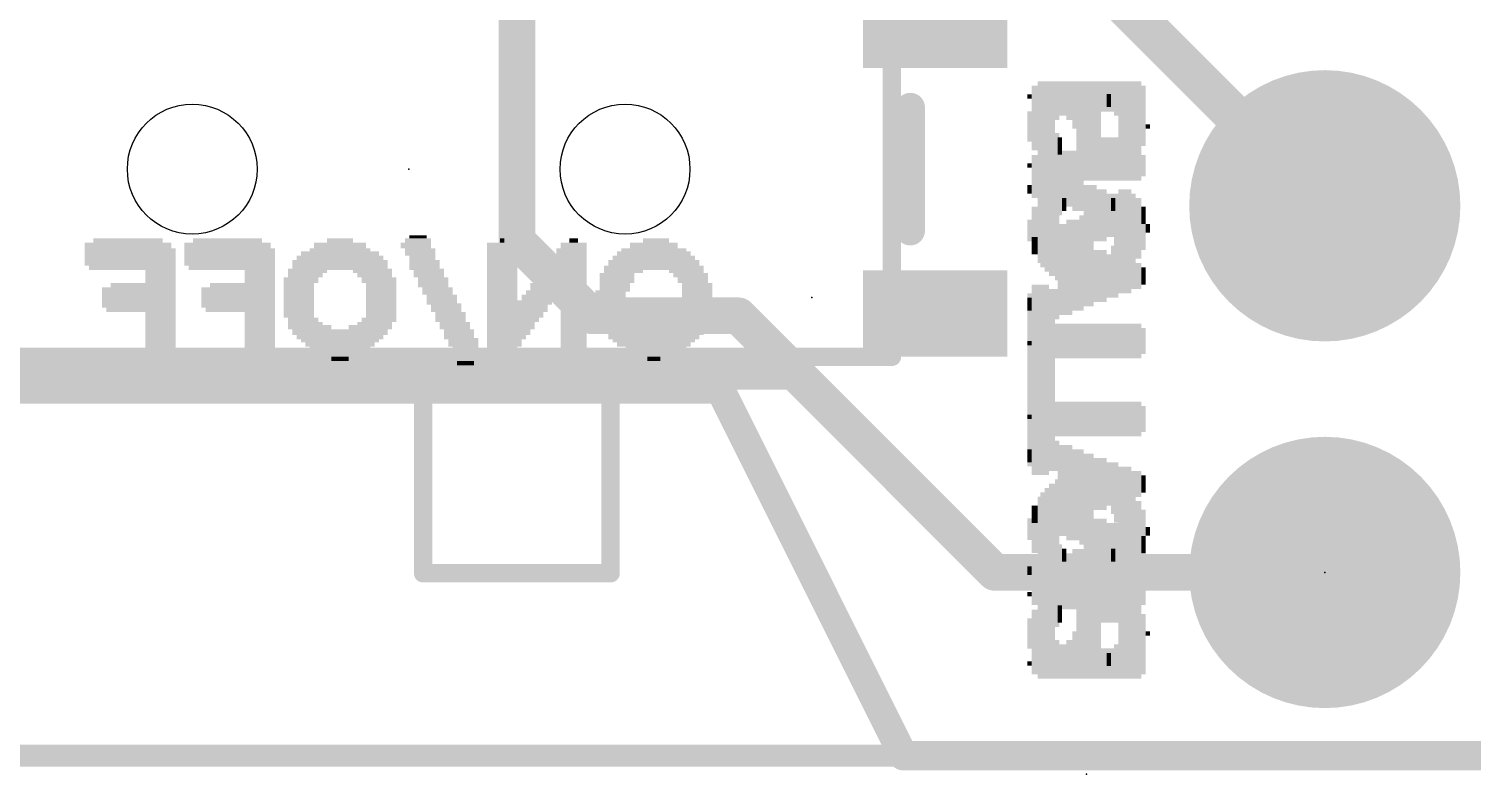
# Model space of a CAD drawing. Extents: x -34 to 73, y -65 to 31.
# Drawn here: x 3.72 to 13.72, y -0.13 to 5.04 of the extents above; entities that cross this region are included whole.
import ezdxf

# ---------------------------------------------------------------- set-up
doc = ezdxf.new("R2010")
doc.units = 0
for name, color, linetype in [('1', 12, 'CONTINUOUS'), ('16', 53, 'CONTINUOUS'), ('17', 254, 'CONTINUOUS'), ('20', 53, 'CONTINUOUS'), ('21', 41, 'CONTINUOUS'), ('22', 40, 'CONTINUOUS'), ('23', 53, 'CONTINUOUS'), ('24', 53, 'CONTINUOUS'), ('51', 53, 'CONTINUOUS')]:
    doc.layers.add(name, color=color, linetype=linetype)

# ---------------------------------------------------------------- blocks, each defined once
blk = doc.blocks.new('RECT')
blk.add_solid([(-0.5, -0.5), (0.5, -0.5), (-0.5, 0.5), (0.5, 0.5)])
blk = doc.blocks.new('ROUNDP')
at = {"const_width": 0.5}
blk.add_lwpolyline([(0, -0.25, 1), (0, 0.25, 1), (0, -0.25)], format="xyb", dxfattribs=at)

msp = doc.modelspace()

# ---------------------------------------------------------------- linework, layer by layer
at = {"layer": '1'}
for points, const_width in [([(10.541, 5.969), (12.7, 3.81)], 0.2794), ([(7.1, 5.814), (7.1, 3.568)], 0.254), ([(7.1, 3.568), (7.62, 3.048)], 0.254), ([(7.62, 3.048), (8.636, 3.048)], 0.254), ([(8.636, 3.048), (10.414, 1.27)], 0.254), ([(10.414, 1.27), (12.7, 1.27)], 0.254), ([(0, 0), (44.45, 0)], 0.1524)]:
    msp.add_lwpolyline(points, dxfattribs=dict(at, const_width=const_width))
for points, const_width in [([(12.6506, 3.7606, 1), (12.7494, 3.8594)], 0.1397), ([(7.1449, 3.6129, 1), (7.0551, 3.5231)], 0.127), ([(7.0365, 3.568, 1), (7.1635, 3.568)], 0.127), ([(7.62, 3.1115, 1), (7.62, 2.9845)], 0.127), ([(7.5751, 3.0031, 1), (7.6649, 3.0929)], 0.127), ([(8.6809, 3.0929, 1), (8.5911, 3.0031)], 0.127), ([(8.636, 2.9845, 1), (8.636, 3.1115)], 0.127), ([(10.414, 1.3335, 1), (10.414, 1.2065)], 0.127), ([(10.3691, 1.2251, 1), (10.4589, 1.3149)], 0.127), ([(12.7, 1.2065, 1), (12.7, 1.3335)], 0.127)]:
    msp.add_lwpolyline(points, format="xyb", dxfattribs=dict(at, const_width=const_width))
at = {"layer": '16', "const_width": 0.1524}
msp.add_lwpolyline([(44.45, 0), (0, 0)], dxfattribs=at)
at = {"layer": '20', "const_width": 0.2032}
for points in [[(2.54, 2.54), (8.509, 2.54)], [(8.509, 2.54), (9.779, 0)], [(9.779, 0), (41.91, 0)]]:
    msp.add_lwpolyline(points, dxfattribs=at)
at = {"layer": '20', "const_width": 0.1016}
for points in [[(8.5544, 2.5627, 1), (8.4636, 2.5173)], [(8.509, 2.4892, 1), (8.509, 2.5908)], [(9.779, 0.0508, 1), (9.779, -0.0508)], [(9.7336, -0.0227, 1), (9.8244, 0.0227)]]:
    msp.add_lwpolyline(points, format="xyb", dxfattribs=at)
at = {"layer": '20'}
for centre in [(4.85, 4.064), (7.85, 4.064)]:
    msp.add_circle(centre, 0.45, dxfattribs=at)
at = {"layer": '21', "const_width": 0.2032}
for points in [[(9.827, 3.637), (9.827, 4.491)], [(3.65, 2.637), (9.05, 2.637)]]:
    msp.add_lwpolyline(points, dxfattribs=at)
at = {"layer": '21', "const_width": 0.1016}
for points in [[(9.8778, 4.491, 1), (9.7762, 4.491)], [(9.7762, 3.637, 1), (9.8778, 3.637)], [(9.05, 2.5862, 1), (9.05, 2.6878)]]:
    msp.add_lwpolyline(points, format="xyb", dxfattribs=at)
at = {"layer": '23'}
for p in [(6.35, 4.064), (12.7, 1.27), (11.049, -0.127)]:
    msp.add_point(p, dxfattribs=at)
at = {"layer": '24'}
msp.add_point((9.144, 3.175), dxfattribs=at)
at = {"layer": '51', "const_width": 0.127}
for points in [[(9.7, 2.764), (9.7, 5.364)], [(3, 2.764), (6.45, 2.764)], [(6.45, 2.764), (7.75, 2.764)], [(6.45, 2.764), (6.45, 1.264)], [(7.75, 2.764), (9.7, 2.764)], [(7.75, 1.264), (7.75, 2.764)], [(6.45, 1.264), (7.75, 1.264)]]:
    msp.add_lwpolyline(points, dxfattribs=at)
at = {"layer": '51', "const_width": 0.0635}
for points in [[(6.45, 2.7958, 1), (6.45, 2.7323)], [(6.4817, 2.764, 1), (6.4183, 2.764)], [(6.45, 2.7323, 1), (6.45, 2.7958)], [(7.75, 2.7958, 1), (7.75, 2.7323)], [(7.7817, 2.764, 1), (7.7183, 2.764)], [(7.75, 2.7323, 1), (7.75, 2.7958)], [(9.7, 2.7323, 1), (9.7, 2.7958)], [(9.6683, 2.764, 1), (9.7318, 2.764)], [(6.45, 1.2957, 1), (6.45, 1.2323)], [(7.75, 1.2323, 1), (7.75, 1.2957)], [(6.4183, 1.264, 1), (6.4817, 1.264)], [(7.7183, 1.264, 1), (7.7817, 1.264)]]:
    msp.add_lwpolyline(points, format="xyb", dxfattribs=at)

# ---------------------------------------------------------------- block references
at = {"layer": '1', "rotation": 180}
for p, yscale in [((10, 5.164), 0.8), ((10, 3.064), 0.6)]:
    msp.add_blockref('RECT', p, dxfattribs=dict(at, yscale=yscale))
at = {"layer": '17', "xscale": 1.8796, "yscale": 1.8796, "rotation": 180}
for p in [(12.7, 3.81), (12.7, 3.81), (12.7, 1.27), (12.7, 1.27)]:
    msp.add_blockref('ROUNDP', p, dxfattribs=at)
at = {"layer": '21', "rotation": 90}
for p, xscale, yscale in [((10.689, 4.553), 0.18, 0.04), ((10.724, 4.568), 0.21, 0.03), ((10.744, 4.568), 0.21, 0.03), ((10.774, 4.568), 0.21, 0.03), ((10.809, 4.568), 0.21, 0.04), ((10.844, 4.568), 0.21, 0.03), ((10.864, 4.568), 0.21, 0.03), ((10.894, 4.568), 0.21, 0.03), ((10.929, 4.568), 0.21, 0.04), ((10.964, 4.568), 0.21, 0.03), ((10.994, 4.328), 0.69, 0.03), ((11.014, 4.328), 0.69, 0.03), ((11.049, 4.328), 0.69, 0.04), ((11.084, 4.328), 0.69, 0.03), ((11.104, 4.328), 0.69, 0.03), ((11.134, 4.328), 0.69, 0.03), ((11.169, 4.568), 0.21, 0.04), ((11.204, 4.568), 0.21, 0.03), ((11.234, 4.568), 0.21, 0.03), ((11.254, 4.568), 0.21, 0.03), ((11.289, 4.568), 0.21, 0.04), ((11.324, 4.568), 0.21, 0.03), ((11.344, 4.568), 0.21, 0.03), ((11.374, 4.568), 0.21, 0.03), ((11.409, 4.568), 0.21, 0.04), ((11.444, 4.568), 0.15, 0.03), ((10.654, 4.568), 0.03, 0.03), ((10.654, 4.088), 0.03, 0.03), ((10.689, 4.088), 0.15, 0.04), ((10.724, 4.088), 0.21, 0.03), ((10.744, 4.088), 0.21, 0.03), ((10.774, 4.088), 0.21, 0.03), ((10.809, 4.088), 0.21, 0.04), ((10.844, 4.088), 0.21, 0.03), ((10.864, 4.088), 0.21, 0.03), ((10.894, 4.088), 0.21, 0.03), ((10.929, 4.088), 0.21, 0.04), ((10.964, 4.088), 0.21, 0.03), ((11.169, 4.088), 0.21, 0.04), ((11.204, 4.088), 0.21, 0.03), ((11.234, 4.088), 0.21, 0.03), ((11.254, 4.088), 0.21, 0.03), ((11.289, 4.088), 0.21, 0.04), ((11.324, 4.088), 0.21, 0.03), ((11.344, 4.088), 0.21, 0.03), ((11.374, 4.088), 0.21, 0.03), ((11.409, 4.088), 0.21, 0.04), ((11.444, 4.088), 0.15, 0.03), ((10.744, 3.653), 0.54, 0.03), ((10.774, 3.638), 0.57, 0.03), ((10.809, 3.623), 0.6, 0.04), ((10.844, 3.608), 0.63, 0.03), ((11.289, 3.608), 0.63, 0.04), ((11.324, 3.623), 0.6, 0.03), ((11.344, 3.638), 0.57, 0.03), ((10.689, 3.638), 0.33, 0.04), ((10.724, 3.638), 0.45, 0.03), ((10.864, 3.818), 0.15, 0.03), ((10.894, 3.818), 0.09, 0.03), ((11.234, 3.818), 0.09, 0.03), ((11.254, 3.803), 0.18, 0.03), ((11.374, 3.638), 0.51, 0.03), ((11.409, 3.653), 0.42, 0.04), ((11.444, 3.653), 0.3, 0.03), ((10.654, 3.638), 0.15, 0.03), ((11.474, 3.653), 0.06, 0.03), ((10.864, 3.413), 0.3, 0.03), ((10.894, 3.383), 0.24, 0.03), ((11.234, 3.398), 0.27, 0.03), ((11.254, 3.443), 0.3, 0.03), ((10.929, 3.368), 0.21, 0.04), ((10.964, 3.353), 0.24, 0.03), ((10.994, 3.338), 0.21, 0.03), ((11.014, 3.338), 0.21, 0.03), ((11.049, 3.338), 0.21, 0.04), ((11.084, 3.338), 0.21, 0.03), ((11.104, 3.338), 0.21, 0.03), ((11.134, 3.338), 0.21, 0.03), ((11.169, 3.368), 0.21, 0.04), ((11.204, 3.368), 0.21, 0.03), ((10.654, 2.888), 0.63, 0.03), ((10.689, 2.888), 0.75, 0.04), ((10.724, 2.888), 0.75, 0.03), ((10.744, 2.888), 0.75, 0.03), ((10.774, 2.888), 0.75, 0.03), ((10.809, 2.888), 0.69, 0.04), ((10.844, 2.888), 0.21, 0.03), ((10.864, 2.888), 0.21, 0.03), ((10.894, 2.888), 0.21, 0.03), ((10.929, 2.888), 0.21, 0.04), ((10.964, 2.888), 0.21, 0.03), ((10.994, 2.888), 0.21, 0.03), ((11.014, 2.888), 0.21, 0.03), ((11.049, 2.888), 0.21, 0.04), ((11.084, 2.888), 0.21, 0.03), ((11.104, 2.888), 0.21, 0.03), ((11.134, 2.888), 0.21, 0.03), ((11.169, 2.888), 0.21, 0.04), ((11.204, 2.888), 0.21, 0.03), ((11.234, 2.888), 0.21, 0.03), ((11.254, 2.888), 0.21, 0.03), ((11.289, 2.888), 0.21, 0.04), ((11.324, 2.888), 0.21, 0.03), ((11.344, 2.888), 0.21, 0.03), ((11.374, 2.888), 0.21, 0.03), ((11.409, 2.888), 0.21, 0.04), ((11.444, 2.888), 0.15, 0.03), ((10.689, 2.363), 0.18, 0.04), ((10.724, 2.348), 0.21, 0.03), ((10.744, 2.348), 0.21, 0.03), ((10.774, 2.348), 0.21, 0.03), ((10.809, 2.348), 0.21, 0.04), ((10.844, 2.348), 0.21, 0.03), ((10.864, 2.348), 0.21, 0.03), ((10.894, 2.348), 0.21, 0.03), ((10.929, 2.348), 0.21, 0.04), ((10.964, 2.348), 0.21, 0.03), ((10.994, 2.348), 0.21, 0.03), ((11.014, 2.348), 0.21, 0.03), ((11.049, 2.348), 0.21, 0.04), ((11.084, 2.348), 0.21, 0.03), ((11.104, 2.348), 0.21, 0.03), ((11.134, 2.348), 0.21, 0.03), ((11.169, 2.348), 0.21, 0.04), ((11.204, 2.348), 0.21, 0.03), ((11.234, 2.348), 0.21, 0.03), ((11.254, 2.348), 0.21, 0.03), ((11.289, 2.348), 0.21, 0.04), ((11.324, 2.348), 0.21, 0.03), ((11.344, 2.348), 0.21, 0.03), ((11.374, 2.348), 0.21, 0.03), ((11.409, 2.348), 0.21, 0.04), ((11.444, 2.348), 0.15, 0.03), ((10.654, 2.348), 0.03, 0.03), ((10.744, 2.108), 0.21, 0.03), ((10.654, 2.078), 0.09, 0.03), ((10.689, 2.093), 0.18, 0.04), ((10.724, 2.093), 0.18, 0.03), ((10.774, 2.078), 0.21, 0.03), ((10.809, 2.078), 0.21, 0.04), ((10.844, 2.078), 0.21, 0.03), ((10.864, 2.048), 0.21, 0.03), ((10.894, 2.048), 0.21, 0.03), ((10.929, 2.048), 0.21, 0.04), ((10.964, 2.018), 0.21, 0.03), ((10.994, 2.018), 0.21, 0.03), ((11.014, 2.018), 0.21, 0.03), ((11.049, 1.673), 0.84, 0.04), ((11.084, 1.673), 0.84, 0.03), ((11.104, 1.883), 0.36, 0.03), ((11.134, 1.883), 0.36, 0.03), ((11.169, 1.883), 0.36, 0.04), ((11.204, 1.883), 0.3, 0.03), ((11.234, 1.883), 0.3, 0.03), ((11.254, 1.883), 0.3, 0.03), ((11.289, 1.883), 0.24, 0.04), ((11.324, 1.883), 0.24, 0.03), ((11.344, 1.883), 0.24, 0.03), ((11.374, 1.883), 0.18, 0.03), ((11.409, 1.883), 0.18, 0.04), ((11.444, 1.883), 0.12, 0.03), ((10.864, 1.673), 0.3, 0.03), ((10.894, 1.673), 0.3, 0.03), ((10.929, 1.658), 0.33, 0.04), ((10.964, 1.673), 0.36, 0.03), ((10.994, 1.673), 0.36, 0.03), ((11.014, 1.658), 0.39, 0.03), ((10.689, 1.673), 0.12, 0.04), ((10.724, 1.673), 0.18, 0.03), ((10.744, 1.658), 0.21, 0.03), ((10.774, 1.673), 0.24, 0.03), ((10.809, 1.673), 0.24, 0.04), ((10.844, 1.658), 0.27, 0.03), ((11.104, 1.448), 0.39, 0.03), ((11.134, 1.463), 0.36, 0.03), ((11.169, 1.463), 0.36, 0.04), ((11.204, 1.463), 0.3, 0.03), ((11.234, 1.463), 0.3, 0.03), ((11.254, 1.463), 0.3, 0.03), ((11.289, 1.463), 0.24, 0.04), ((11.324, 1.463), 0.24, 0.03), ((11.344, 1.463), 0.24, 0.03), ((11.374, 1.463), 0.18, 0.03), ((11.409, 1.463), 0.18, 0.04), ((11.444, 1.463), 0.12, 0.03), ((10.864, 1.298), 0.21, 0.03), ((10.894, 1.298), 0.21, 0.03), ((10.929, 1.298), 0.21, 0.04), ((10.964, 1.328), 0.21, 0.03), ((10.994, 1.328), 0.21, 0.03), ((11.014, 1.328), 0.21, 0.03), ((10.654, 1.283), 0.06, 0.03), ((10.689, 1.253), 0.18, 0.04), ((10.724, 1.238), 0.21, 0.03), ((10.744, 1.238), 0.21, 0.03), ((10.774, 1.268), 0.21, 0.03), ((10.809, 1.268), 0.21, 0.04), ((10.844, 1.268), 0.21, 0.03), ((10.774, 0.848), 0.51, 0.03), ((11.049, 0.863), 0.48, 0.04), ((11.084, 0.893), 0.42, 0.03), ((11.104, 0.938), 0.39, 0.03), ((11.134, 0.983), 0.3, 0.03), ((11.169, 1.028), 0.21, 0.04), ((11.204, 1.028), 0.21, 0.03), ((11.234, 1.028), 0.21, 0.03), ((11.254, 1.028), 0.21, 0.03), ((11.289, 0.848), 0.57, 0.04), ((11.324, 0.833), 0.54, 0.03), ((11.344, 0.848), 0.51, 0.03), ((10.689, 0.848), 0.33, 0.04), ((10.724, 0.863), 0.42, 0.03), ((10.744, 0.848), 0.45, 0.03), ((10.809, 0.833), 0.48, 0.04), ((10.844, 0.983), 0.18, 0.03), ((10.864, 0.983), 0.12, 0.03), ((11.014, 0.818), 0.45, 0.03), ((11.374, 0.848), 0.45, 0.03), ((11.409, 0.848), 0.39, 0.04), ((10.654, 0.848), 0.21, 0.03), ((10.994, 0.788), 0.39, 0.03), ((11.444, 0.848), 0.27, 0.03), ((10.844, 0.683), 0.24, 0.03), ((10.929, 0.683), 0.24, 0.04), ((10.964, 0.713), 0.3, 0.03), ((11.474, 0.848), 0.03, 0.03), ((10.864, 0.668), 0.21, 0.03), ((10.894, 0.668), 0.21, 0.03), ((11.204, 0.668), 0.09, 0.03), ((11.234, 0.668), 0.15, 0.03), ((11.254, 0.668), 0.21, 0.03)]:
    msp.add_blockref('RECT', p, dxfattribs=dict(at, xscale=xscale, yscale=yscale))
at = {"layer": '22'}
for p, xscale, yscale, rotation in [((10.774, 4.359), 0.51, 0.03, 270), ((10.809, 4.374), 0.48, 0.04, 270), ((10.844, 4.524), 0.24, 0.03, 270), ((10.864, 4.539), 0.21, 0.03, 270), ((10.894, 4.539), 0.21, 0.03, 270), ((10.929, 4.524), 0.24, 0.04, 270), ((10.964, 4.494), 0.3, 0.03, 270), ((10.994, 4.419), 0.39, 0.03, 270), ((11.014, 4.389), 0.45, 0.03, 270), ((11.234, 4.539), 0.15, 0.03, 270), ((11.254, 4.539), 0.21, 0.03, 270), ((11.289, 4.359), 0.57, 0.04, 270), ((11.324, 4.374), 0.54, 0.03, 270), ((11.344, 4.359), 0.51, 0.03, 270), ((10.689, 4.359), 0.33, 0.04, 270), ((10.724, 4.344), 0.42, 0.03, 270), ((10.744, 4.359), 0.45, 0.03, 270), ((11.049, 4.344), 0.48, 0.04, 270), ((11.084, 4.314), 0.42, 0.03, 270), ((11.204, 4.539), 0.09, 0.03, 270), ((11.374, 4.359), 0.45, 0.03, 270), ((11.409, 4.359), 0.39, 0.04, 270), ((10.654, 4.359), 0.21, 0.03, 270), ((11.104, 4.269), 0.39, 0.03, 270), ((11.444, 4.359), 0.27, 0.03, 270), ((10.844, 4.224), 0.18, 0.03, 270), ((11.134, 4.224), 0.3, 0.03, 270), ((11.474, 4.359), 0.03, 0.03, 270), ((10.864, 4.224), 0.12, 0.03, 270), ((11.169, 4.179), 0.21, 0.04, 270), ((11.204, 4.179), 0.21, 0.03, 270), ((11.234, 4.179), 0.21, 0.03, 270), ((11.254, 4.179), 0.21, 0.03, 270), ((10.689, 3.954), 0.18, 0.04, 270), ((10.724, 3.969), 0.21, 0.03, 270), ((10.744, 3.969), 0.21, 0.03, 270), ((10.774, 3.939), 0.21, 0.03, 270), ((10.809, 3.939), 0.21, 0.04, 270), ((10.844, 3.939), 0.21, 0.03, 270), ((10.864, 3.909), 0.21, 0.03, 270), ((10.894, 3.909), 0.21, 0.03, 270), ((10.929, 3.909), 0.21, 0.04, 270), ((10.654, 3.924), 0.06, 0.03, 270), ((10.964, 3.879), 0.21, 0.03, 270), ((10.994, 3.879), 0.21, 0.03, 270), ((11.014, 3.879), 0.21, 0.03, 270), ((11.049, 3.534), 0.84, 0.04, 270), ((11.084, 3.534), 0.84, 0.03, 270), ((11.104, 3.759), 0.39, 0.03, 270), ((11.134, 3.744), 0.36, 0.03, 270), ((11.169, 3.744), 0.36, 0.04, 270), ((11.204, 3.744), 0.3, 0.03, 270), ((11.234, 3.744), 0.3, 0.03, 270), ((11.254, 3.744), 0.3, 0.03, 270), ((11.289, 3.744), 0.24, 0.04, 270), ((11.324, 3.744), 0.24, 0.03, 270), ((11.344, 3.744), 0.24, 0.03, 270), ((11.374, 3.744), 0.18, 0.03, 270), ((11.409, 3.744), 0.18, 0.04, 270), ((11.444, 3.744), 0.12, 0.03, 270), ((10.929, 3.549), 0.33, 0.04, 270), ((10.964, 3.534), 0.36, 0.03, 270), ((10.994, 3.534), 0.36, 0.03, 270), ((11.014, 3.549), 0.39, 0.03, 270), ((6.414, 3.595), 0.12, 0.02, 180), ((10.724, 3.534), 0.18, 0.03, 270), ((10.744, 3.549), 0.21, 0.03, 270), ((10.774, 3.534), 0.24, 0.03, 270), ((10.809, 3.534), 0.24, 0.04, 270), ((10.844, 3.549), 0.27, 0.03, 270), ((10.864, 3.534), 0.3, 0.03, 270), ((10.894, 3.534), 0.3, 0.03, 270), ((4.404, 3.535), 0.6, 0.04, 180), ((4.419, 3.5), 0.63, 0.03, 180), ((4.404, 3.57), 0.48, 0.03, 180), ((5.094, 3.535), 0.6, 0.04, 180), ((5.109, 3.5), 0.63, 0.03, 180), ((5.094, 3.57), 0.48, 0.03, 180), ((5.874, 3.5), 0.42, 0.03, 180), ((5.874, 3.535), 0.36, 0.04, 180), ((5.874, 3.57), 0.18, 0.03, 180), ((6.399, 3.535), 0.21, 0.04, 180), ((6.414, 3.57), 0.18, 0.03, 180), ((6.429, 3.5), 0.21, 0.03, 180), ((6.984, 3.535), 0.18, 0.04, 180), ((6.999, 3.5), 0.21, 0.03, 180), ((6.999, 3.57), 0.03, 0.03, 180), ((7.479, 3.5), 0.21, 0.03, 180), ((7.494, 3.535), 0.18, 0.04, 180), ((7.494, 3.57), 0.06, 0.03, 180), ((8.049, 3.5), 0.45, 0.03, 180), ((8.049, 3.535), 0.33, 0.04, 180), ((8.064, 3.57), 0.18, 0.03, 180), ((10.689, 3.534), 0.12, 0.04, 270), ((11.104, 3.324), 0.36, 0.03, 270), ((11.134, 3.324), 0.36, 0.03, 270), ((11.169, 3.324), 0.36, 0.04, 270), ((4.419, 3.48), 0.63, 0.03, 180), ((4.419, 3.45), 0.63, 0.03, 180), ((4.419, 3.415), 0.63, 0.04, 180), ((5.109, 3.48), 0.63, 0.03, 180), ((5.109, 3.45), 0.63, 0.03, 180), ((5.109, 3.415), 0.63, 0.04, 180), ((5.874, 3.415), 0.66, 0.04, 180), ((5.874, 3.45), 0.6, 0.03, 180), ((5.874, 3.48), 0.54, 0.03, 180), ((6.429, 3.48), 0.21, 0.03, 180), ((6.444, 3.45), 0.18, 0.03, 180), ((6.459, 3.415), 0.21, 0.04, 180), ((6.999, 3.48), 0.21, 0.03, 180), ((6.999, 3.45), 0.21, 0.03, 180), ((6.999, 3.415), 0.21, 0.04, 180), ((7.449, 3.415), 0.27, 0.04, 180), ((7.464, 3.45), 0.24, 0.03, 180), ((7.479, 3.48), 0.21, 0.03, 180), ((8.049, 3.415), 0.63, 0.04, 180), ((8.049, 3.45), 0.57, 0.03, 180), ((8.049, 3.48), 0.51, 0.03, 180), ((11.204, 3.324), 0.3, 0.03, 270), ((11.234, 3.324), 0.3, 0.03, 270), ((11.254, 3.324), 0.3, 0.03, 270), ((11.289, 3.324), 0.24, 0.04, 270), ((11.324, 3.324), 0.24, 0.03, 270), ((11.344, 3.324), 0.24, 0.03, 270), ((11.374, 3.324), 0.18, 0.03, 270), ((11.409, 3.324), 0.18, 0.04, 270), ((4.434, 3.38), 0.6, 0.03, 180), ((4.629, 3.36), 0.21, 0.03, 180), ((4.629, 3.33), 0.21, 0.03, 180), ((4.629, 3.295), 0.21, 0.04, 180), ((5.124, 3.38), 0.6, 0.03, 180), ((5.319, 3.36), 0.21, 0.03, 180), ((5.319, 3.33), 0.21, 0.03, 180), ((5.319, 3.295), 0.21, 0.04, 180), ((5.604, 3.295), 0.24, 0.04, 180), ((5.649, 3.36), 0.27, 0.03, 180), ((5.634, 3.33), 0.24, 0.03, 180), ((5.874, 3.38), 0.66, 0.03, 180), ((6.099, 3.36), 0.27, 0.03, 180), ((6.114, 3.33), 0.24, 0.03, 180), ((6.144, 3.295), 0.24, 0.04, 180), ((6.459, 3.38), 0.21, 0.03, 180), ((6.489, 3.36), 0.21, 0.03, 180), ((6.489, 3.33), 0.21, 0.03, 180), ((6.519, 3.295), 0.21, 0.04, 180), ((6.999, 3.38), 0.21, 0.03, 180), ((6.999, 3.36), 0.21, 0.03, 180), ((6.999, 3.33), 0.21, 0.03, 180), ((6.999, 3.295), 0.21, 0.04, 180), ((7.404, 3.295), 0.36, 0.04, 180), ((7.419, 3.33), 0.33, 0.03, 180), ((7.434, 3.38), 0.3, 0.03, 180), ((7.434, 3.36), 0.3, 0.03, 180), ((7.794, 3.33), 0.24, 0.03, 180), ((7.794, 3.295), 0.24, 0.04, 180), ((8.049, 3.38), 0.69, 0.03, 180), ((7.839, 3.36), 0.27, 0.03, 180), ((8.274, 3.36), 0.24, 0.03, 180), ((8.304, 3.33), 0.24, 0.03, 180), ((8.319, 3.295), 0.21, 0.04, 180), ((11.444, 3.324), 0.12, 0.03, 270), ((4.479, 3.23), 0.51, 0.03, 180), ((4.479, 3.21), 0.51, 0.03, 180), ((4.509, 3.26), 0.45, 0.03, 180), ((5.169, 3.23), 0.51, 0.03, 180), ((5.169, 3.21), 0.51, 0.03, 180), ((5.199, 3.26), 0.45, 0.03, 180), ((5.589, 3.26), 0.21, 0.03, 180), ((5.589, 3.23), 0.21, 0.03, 180), ((5.589, 3.21), 0.21, 0.03, 180), ((6.159, 3.26), 0.21, 0.03, 180), ((6.159, 3.23), 0.21, 0.03, 180), ((6.159, 3.21), 0.21, 0.03, 180), ((6.519, 3.26), 0.21, 0.03, 180), ((6.549, 3.23), 0.21, 0.03, 180), ((6.549, 3.21), 0.21, 0.03, 180), ((6.999, 3.26), 0.21, 0.03, 180), ((6.999, 3.23), 0.21, 0.03, 180), ((6.999, 3.21), 0.21, 0.03, 180), ((7.374, 3.21), 0.42, 0.03, 180), ((7.389, 3.26), 0.39, 0.03, 180), ((7.389, 3.23), 0.39, 0.03, 180), ((7.749, 3.21), 0.21, 0.03, 180), ((7.779, 3.26), 0.21, 0.03, 180), ((7.779, 3.23), 0.21, 0.03, 180), ((8.349, 3.26), 0.21, 0.03, 180), ((8.349, 3.23), 0.21, 0.03, 180), ((8.349, 3.21), 0.21, 0.03, 180), ((10.689, 3.114), 0.18, 0.04, 270), ((10.724, 3.114), 0.18, 0.03, 270), ((10.744, 3.099), 0.21, 0.03, 270), ((10.774, 3.129), 0.21, 0.03, 270), ((10.809, 3.129), 0.21, 0.04, 270), ((10.844, 3.129), 0.21, 0.03, 270), ((10.864, 3.159), 0.21, 0.03, 270), ((10.894, 3.159), 0.21, 0.03, 270), ((10.929, 3.159), 0.21, 0.04, 270), ((10.964, 3.189), 0.21, 0.03, 270), ((10.994, 3.189), 0.21, 0.03, 270), ((11.014, 3.189), 0.21, 0.03, 270), ((4.479, 3.175), 0.51, 0.04, 180), ((4.479, 3.14), 0.51, 0.03, 180), ((4.479, 3.12), 0.51, 0.03, 180), ((4.494, 3.09), 0.48, 0.03, 180), ((5.169, 3.175), 0.51, 0.04, 180), ((5.169, 3.14), 0.51, 0.03, 180), ((5.169, 3.12), 0.51, 0.03, 180), ((5.184, 3.09), 0.48, 0.03, 180), ((5.589, 3.175), 0.21, 0.04, 180), ((5.589, 3.14), 0.21, 0.03, 180), ((5.589, 3.12), 0.21, 0.03, 180), ((5.589, 3.09), 0.21, 0.03, 180), ((6.159, 3.175), 0.21, 0.04, 180), ((6.159, 3.14), 0.21, 0.03, 180), ((6.159, 3.12), 0.21, 0.03, 180), ((6.159, 3.09), 0.21, 0.03, 180), ((6.579, 3.175), 0.21, 0.04, 180), ((6.579, 3.14), 0.21, 0.03, 180), ((6.609, 3.12), 0.21, 0.03, 180), ((6.609, 3.09), 0.21, 0.03, 180), ((6.999, 3.175), 0.21, 0.04, 180), ((7.119, 3.14), 0.45, 0.03, 180), ((7.104, 3.12), 0.42, 0.03, 180), ((7.104, 3.09), 0.42, 0.03, 180), ((7.254, 3.175), 0.24, 0.04, 180), ((7.494, 3.175), 0.18, 0.04, 180), ((7.494, 3.14), 0.18, 0.03, 180), ((7.494, 3.12), 0.18, 0.03, 180), ((7.494, 3.09), 0.18, 0.03, 180), ((7.749, 3.175), 0.21, 0.04, 180), ((7.749, 3.14), 0.21, 0.03, 180), ((7.764, 3.12), 0.18, 0.03, 180), ((7.779, 3.09), 0.21, 0.03, 180), ((8.349, 3.175), 0.21, 0.04, 180), ((8.349, 3.14), 0.21, 0.03, 180), ((8.349, 3.12), 0.21, 0.03, 180), ((8.349, 3.09), 0.21, 0.03, 180), ((10.654, 3.129), 0.09, 0.03, 270), ((4.629, 3.055), 0.21, 0.04, 180), ((4.629, 3.02), 0.21, 0.03, 180), ((4.629, 2.99), 0.21, 0.03, 180), ((5.319, 3.055), 0.21, 0.04, 180), ((5.319, 3.02), 0.21, 0.03, 180), ((5.319, 2.99), 0.21, 0.03, 180), ((5.589, 3.055), 0.21, 0.04, 180), ((5.619, 3.02), 0.21, 0.03, 180), ((5.634, 2.99), 0.24, 0.03, 180), ((6.114, 2.99), 0.24, 0.03, 180), ((6.144, 3.02), 0.24, 0.03, 180), ((6.159, 3.055), 0.21, 0.04, 180), ((6.639, 3.055), 0.21, 0.04, 180), ((6.639, 3.02), 0.21, 0.03, 180), ((6.669, 2.99), 0.21, 0.03, 180), ((7.089, 3.055), 0.39, 0.04, 180), ((7.074, 3.02), 0.36, 0.03, 180), ((7.059, 2.99), 0.33, 0.03, 180), ((7.494, 3.055), 0.18, 0.04, 180), ((7.494, 3.02), 0.18, 0.03, 180), ((7.494, 2.99), 0.18, 0.03, 180), ((7.779, 3.055), 0.21, 0.04, 180), ((7.794, 3.02), 0.24, 0.03, 180), ((7.824, 2.99), 0.24, 0.03, 180), ((8.304, 2.99), 0.24, 0.03, 180), ((8.334, 3.055), 0.24, 0.04, 180), ((8.319, 3.02), 0.21, 0.03, 180), ((4.629, 2.97), 0.21, 0.03, 180), ((4.629, 2.935), 0.21, 0.04, 180), ((4.629, 2.9), 0.21, 0.03, 180), ((5.319, 2.97), 0.21, 0.03, 180), ((5.319, 2.935), 0.21, 0.04, 180), ((5.319, 2.9), 0.21, 0.03, 180), ((5.664, 2.97), 0.3, 0.03, 180), ((5.874, 2.935), 0.66, 0.04, 180), ((5.874, 2.9), 0.6, 0.03, 180), ((6.084, 2.97), 0.3, 0.03, 180), ((6.669, 2.97), 0.21, 0.03, 180), ((6.699, 2.935), 0.21, 0.04, 180), ((6.699, 2.9), 0.21, 0.03, 180), ((7.059, 2.97), 0.33, 0.03, 180), ((7.044, 2.935), 0.3, 0.04, 180), ((7.029, 2.9), 0.27, 0.03, 180), ((7.494, 2.97), 0.18, 0.03, 180), ((7.494, 2.935), 0.18, 0.04, 180), ((7.494, 2.9), 0.18, 0.03, 180), ((7.854, 2.97), 0.3, 0.03, 180), ((8.064, 2.935), 0.66, 0.04, 180), ((8.049, 2.9), 0.63, 0.03, 180), ((8.259, 2.97), 0.27, 0.03, 180), ((10.689, 2.844), 0.18, 0.04, 270), ((10.724, 2.859), 0.21, 0.03, 270), ((10.744, 2.859), 0.21, 0.03, 270), ((10.774, 2.859), 0.21, 0.03, 270), ((10.809, 2.859), 0.21, 0.04, 270), ((10.844, 2.859), 0.21, 0.03, 270), ((10.864, 2.859), 0.21, 0.03, 270), ((10.894, 2.859), 0.21, 0.03, 270), ((10.929, 2.859), 0.21, 0.04, 270), ((10.964, 2.859), 0.21, 0.03, 270), ((10.994, 2.859), 0.21, 0.03, 270), ((11.014, 2.859), 0.21, 0.03, 270), ((11.049, 2.859), 0.21, 0.04, 270), ((11.084, 2.859), 0.21, 0.03, 270), ((11.104, 2.859), 0.21, 0.03, 270), ((11.134, 2.859), 0.21, 0.03, 270), ((11.169, 2.859), 0.21, 0.04, 270), ((11.204, 2.859), 0.21, 0.03, 270), ((11.234, 2.859), 0.21, 0.03, 270), ((11.254, 2.859), 0.21, 0.03, 270), ((11.289, 2.859), 0.21, 0.04, 270), ((11.324, 2.859), 0.21, 0.03, 270), ((11.344, 2.859), 0.21, 0.03, 270), ((11.374, 2.859), 0.21, 0.03, 270), ((11.409, 2.859), 0.21, 0.04, 270), ((11.444, 2.859), 0.15, 0.03, 270), ((4.629, 2.88), 0.21, 0.03, 180), ((4.629, 2.85), 0.21, 0.03, 180), ((4.629, 2.815), 0.21, 0.04, 180), ((5.319, 2.88), 0.21, 0.03, 180), ((5.319, 2.85), 0.21, 0.03, 180), ((5.319, 2.815), 0.21, 0.04, 180), ((5.874, 2.88), 0.54, 0.03, 180), ((5.874, 2.85), 0.48, 0.03, 180), ((5.874, 2.815), 0.42, 0.04, 180), ((6.729, 2.88), 0.21, 0.03, 180), ((6.729, 2.85), 0.21, 0.03, 180), ((6.744, 2.815), 0.18, 0.04, 180), ((7.014, 2.88), 0.24, 0.03, 180), ((7.014, 2.85), 0.24, 0.03, 180), ((6.999, 2.815), 0.21, 0.04, 180), ((7.494, 2.88), 0.18, 0.03, 180), ((7.494, 2.85), 0.18, 0.03, 180), ((7.494, 2.815), 0.18, 0.04, 180), ((8.049, 2.88), 0.57, 0.03, 180), ((8.049, 2.85), 0.51, 0.03, 180), ((8.064, 2.815), 0.42, 0.04, 180), ((10.654, 2.859), 0.03, 0.03, 270), ((4.629, 2.78), 0.15, 0.03, 180), ((5.319, 2.78), 0.15, 0.03, 180), ((5.874, 2.78), 0.3, 0.03, 180), ((5.874, 2.75), 0.12, 0.03, 180), ((6.759, 2.78), 0.21, 0.03, 180), ((6.759, 2.75), 0.15, 0.03, 180), ((6.744, 2.72), 0.12, 0.03, 180), ((6.999, 2.78), 0.15, 0.03, 180), ((7.509, 2.78), 0.15, 0.03, 180), ((8.049, 2.78), 0.33, 0.03, 180), ((8.049, 2.75), 0.09, 0.03, 180), ((10.654, 2.319), 0.63, 0.03, 270), ((10.689, 2.319), 0.75, 0.04, 270), ((10.724, 2.319), 0.75, 0.03, 270), ((10.744, 2.319), 0.75, 0.03, 270), ((10.774, 2.319), 0.75, 0.03, 270), ((10.809, 2.319), 0.69, 0.04, 270), ((10.844, 2.319), 0.21, 0.03, 270), ((10.864, 2.319), 0.21, 0.03, 270), ((10.894, 2.319), 0.21, 0.03, 270), ((10.929, 2.319), 0.21, 0.04, 270), ((10.964, 2.319), 0.21, 0.03, 270), ((10.994, 2.319), 0.21, 0.03, 270), ((11.014, 2.319), 0.21, 0.03, 270), ((11.049, 2.319), 0.21, 0.04, 270), ((11.084, 2.319), 0.21, 0.03, 270), ((11.104, 2.319), 0.21, 0.03, 270), ((11.134, 2.319), 0.21, 0.03, 270), ((11.169, 2.319), 0.21, 0.04, 270), ((11.204, 2.319), 0.21, 0.03, 270), ((11.234, 2.319), 0.21, 0.03, 270), ((11.254, 2.319), 0.21, 0.03, 270), ((11.289, 2.319), 0.21, 0.04, 270), ((11.324, 2.319), 0.21, 0.03, 270), ((11.344, 2.319), 0.21, 0.03, 270), ((11.374, 2.319), 0.21, 0.03, 270), ((11.409, 2.319), 0.21, 0.04, 270), ((11.444, 2.319), 0.15, 0.03, 270), ((10.844, 1.599), 0.63, 0.03, 270), ((10.864, 1.794), 0.3, 0.03, 270), ((10.894, 1.824), 0.24, 0.03, 270), ((10.929, 1.839), 0.21, 0.04, 270), ((10.964, 1.854), 0.24, 0.03, 270), ((10.994, 1.869), 0.21, 0.03, 270), ((11.014, 1.869), 0.21, 0.03, 270), ((11.049, 1.869), 0.21, 0.04, 270), ((11.084, 1.869), 0.21, 0.03, 270), ((11.104, 1.869), 0.21, 0.03, 270), ((11.134, 1.869), 0.21, 0.03, 270), ((11.169, 1.839), 0.21, 0.04, 270), ((11.204, 1.839), 0.21, 0.03, 270), ((11.234, 1.809), 0.27, 0.03, 270), ((11.254, 1.764), 0.3, 0.03, 270), ((11.289, 1.599), 0.63, 0.04, 270), ((10.744, 1.554), 0.54, 0.03, 270), ((10.774, 1.569), 0.57, 0.03, 270), ((10.809, 1.584), 0.6, 0.04, 270), ((11.324, 1.584), 0.6, 0.03, 270), ((11.344, 1.569), 0.57, 0.03, 270), ((11.374, 1.569), 0.51, 0.03, 270), ((10.689, 1.569), 0.33, 0.04, 270), ((10.724, 1.569), 0.45, 0.03, 270), ((11.409, 1.554), 0.42, 0.04, 270), ((11.444, 1.554), 0.3, 0.03, 270), ((10.654, 1.569), 0.15, 0.03, 270), ((11.474, 1.554), 0.06, 0.03, 270), ((10.864, 1.389), 0.15, 0.03, 270), ((10.894, 1.389), 0.09, 0.03, 270), ((11.234, 1.389), 0.09, 0.03, 270), ((11.254, 1.404), 0.18, 0.03, 270), ((10.724, 1.119), 0.21, 0.03, 270), ((10.744, 1.119), 0.21, 0.03, 270), ((10.774, 1.119), 0.21, 0.03, 270), ((10.809, 1.119), 0.21, 0.04, 270), ((10.844, 1.119), 0.21, 0.03, 270), ((10.864, 1.119), 0.21, 0.03, 270), ((10.894, 1.119), 0.21, 0.03, 270), ((10.929, 1.119), 0.21, 0.04, 270), ((10.964, 1.119), 0.21, 0.03, 270), ((10.994, 0.879), 0.69, 0.03, 270), ((11.014, 0.879), 0.69, 0.03, 270), ((11.049, 0.879), 0.69, 0.04, 270), ((11.084, 0.879), 0.69, 0.03, 270), ((11.104, 0.879), 0.69, 0.03, 270), ((11.134, 0.879), 0.69, 0.03, 270), ((11.169, 1.119), 0.21, 0.04, 270), ((11.204, 1.119), 0.21, 0.03, 270), ((11.234, 1.119), 0.21, 0.03, 270), ((11.254, 1.119), 0.21, 0.03, 270), ((11.289, 1.119), 0.21, 0.04, 270), ((11.324, 1.119), 0.21, 0.03, 270), ((11.344, 1.119), 0.21, 0.03, 270), ((11.374, 1.119), 0.21, 0.03, 270), ((11.409, 1.119), 0.21, 0.04, 270), ((10.654, 1.119), 0.03, 0.03, 270), ((10.689, 1.119), 0.15, 0.04, 270), ((11.444, 1.119), 0.15, 0.03, 270), ((10.689, 0.654), 0.18, 0.04, 270), ((10.724, 0.639), 0.21, 0.03, 270), ((10.744, 0.639), 0.21, 0.03, 270), ((10.774, 0.639), 0.21, 0.03, 270), ((10.809, 0.639), 0.21, 0.04, 270), ((10.844, 0.639), 0.21, 0.03, 270), ((10.864, 0.639), 0.21, 0.03, 270), ((10.894, 0.639), 0.21, 0.03, 270), ((10.929, 0.639), 0.21, 0.04, 270), ((10.964, 0.639), 0.21, 0.03, 270), ((11.169, 0.639), 0.21, 0.04, 270), ((11.204, 0.639), 0.21, 0.03, 270), ((11.234, 0.639), 0.21, 0.03, 270), ((11.254, 0.639), 0.21, 0.03, 270), ((11.289, 0.639), 0.21, 0.04, 270), ((11.324, 0.639), 0.21, 0.03, 270), ((11.344, 0.639), 0.21, 0.03, 270), ((11.374, 0.639), 0.21, 0.03, 270), ((11.409, 0.639), 0.21, 0.04, 270), ((11.444, 0.639), 0.15, 0.03, 270), ((10.654, 0.639), 0.03, 0.03, 270)]:
    msp.add_blockref('RECT', p, dxfattribs=dict(at, xscale=xscale, yscale=yscale, rotation=rotation))
at = {"layer": '51', "xscale": 0.508, "yscale": 0.508, "rotation": 90}
for p in [(12.7, 3.81), (12.7, 1.27)]:
    msp.add_blockref('RECT', p, dxfattribs=at)

doc.saveas('drawing.dxf')
